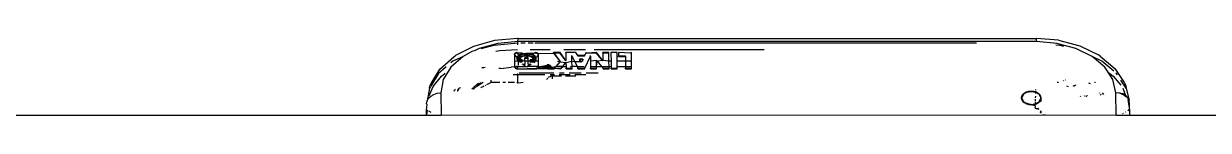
# Model space of a CAD drawing. Header units: metres. Extents: x -4.2 to 4.2, y -5.7 to 5.7.
# Drawn here: x 0.3599 to 0.4346, y 3.9832 to 3.988 of the extents above; entities that cross this region are included whole.
import ezdxf

# ---------------------------------------------------------------- set-up
doc = ezdxf.new("R2010")
doc.units = ezdxf.units.M

msp = doc.modelspace()

# ---------------------------------------------------------------- linework, layer by layer
for p, q in [((0.3896, 3.987905), (0.38827, 3.987535)), ((0.389813, 3.987721), (0.388626, 3.987398)), ((0.391069, 3.987725), (0.389567, 3.987595)), ((0.391035, 3.988036), (0.3896, 3.987905)), ((0.39109, 3.987832), (0.389813, 3.987721)), ((0.39108, 3.988037), (0.391035, 3.988036)), ((0.391068, 3.987629), (0.391069, 3.987725)), ((0.391069, 3.987725), (0.39109, 3.987832)), ((0.391073, 3.987881), (0.391088, 3.987956)), ((0.39109, 3.987832), (0.391073, 3.987881)), ((0.391076, 3.987987), (0.39108, 3.988037)), ((0.391088, 3.987956), (0.391076, 3.987987)), ((0.39108, 3.988037), (0.423739, 3.988026)), ((0.423746, 3.987832), (0.39109, 3.987832)), ((0.391533, 3.987725), (0.391253, 3.987725)), ((0.392022, 3.987725), (0.391723, 3.987725)), ((0.419975, 3.987725), (0.392143, 3.987725)), ((0.423739, 3.988026), (0.423729, 3.987956)), ((0.423729, 3.987956), (0.423731, 3.987987)), ((0.423729, 3.987956), (0.423746, 3.987832)), ((0.423731, 3.987987), (0.423739, 3.988026)), ((0.425136, 3.98792), (0.423739, 3.988026)), ((0.425027, 3.987721), (0.423746, 3.987832)), ((0.426225, 3.987398), (0.425027, 3.987721)), ((0.425136, 3.98792), (0.426487, 3.987563)), ((0.387034, 3.986874), (0.387136, 3.986951)), ((0.38827, 3.987535), (0.387136, 3.986951)), ((0.388171, 3.987215), (0.387611, 3.986885)), ((0.388374, 3.987271), (0.388171, 3.987215)), ((0.388626, 3.987398), (0.388374, 3.987271)), ((0.389567, 3.987595), (0.388762, 3.987376)), ((0.389684, 3.987224), (0.389931, 3.987273)), ((0.389931, 3.987273), (0.391036, 3.987344)), ((0.39085, 3.987034), (0.390849, 3.987003)), ((0.390849, 3.987003), (0.390856, 3.986585)), ((0.390855, 3.987061), (0.39085, 3.987034)), ((0.39102, 3.986801), (0.39085, 3.987034)), ((0.390854, 3.98703), (0.390855, 3.987061)), ((0.390871, 3.987087), (0.390855, 3.987061)), ((0.390895, 3.987078), (0.390855, 3.987061)), ((0.39087, 3.987056), (0.390871, 3.987087)), ((0.390896, 3.987109), (0.390871, 3.987087)), ((0.390895, 3.987078), (0.390871, 3.987087)), ((0.390929, 3.987125), (0.390896, 3.987109)), ((0.390896, 3.987109), (0.390968, 3.987105)), ((0.390929, 3.987125), (0.39101, 3.98714)), ((0.390968, 3.987136), (0.390929, 3.987125)), ((0.390968, 3.987105), (0.390929, 3.987125)), ((0.390968, 3.987105), (0.39101, 3.98714)), ((0.39101, 3.98714), (0.390968, 3.987136)), ((0.39101, 3.987109), (0.390968, 3.987136)), ((0.390968, 3.987105), (0.390968, 3.987136)), ((0.39101, 3.987109), (0.390968, 3.987105)), ((0.39101, 3.987109), (0.39101, 3.98714)), ((0.391063, 3.987109), (0.39101, 3.98714)), ((0.391063, 3.987109), (0.39101, 3.987109)), ((0.391068, 3.986916), (0.391038, 3.986875)), ((0.391316, 3.987109), (0.391063, 3.987109)), ((0.391111, 3.986955), (0.391063, 3.987109)), ((0.391111, 3.986955), (0.391068, 3.986916)), ((0.391068, 3.986885), (0.391111, 3.986924)), ((0.391111, 3.986924), (0.391068, 3.986916)), ((0.391068, 3.986885), (0.391068, 3.986916)), ((0.391165, 3.98699), (0.391111, 3.986955)), ((0.391111, 3.986924), (0.391165, 3.986959)), ((0.391165, 3.986959), (0.391111, 3.986955)), ((0.391111, 3.986924), (0.391111, 3.986955)), ((0.391242, 3.986862), (0.391111, 3.986924)), ((0.39123, 3.98702), (0.391165, 3.98699)), ((0.391165, 3.986959), (0.391165, 3.98699)), ((0.39123, 3.986989), (0.391165, 3.98699)), ((0.391165, 3.986959), (0.39123, 3.986989)), ((0.391269, 3.986887), (0.391165, 3.986959)), ((0.391384, 3.987065), (0.39123, 3.98702)), ((0.39123, 3.986989), (0.391383, 3.987034)), ((0.391383, 3.987034), (0.39123, 3.98702)), ((0.39123, 3.986989), (0.39123, 3.98702)), ((0.391304, 3.986909), (0.391347, 3.986929)), ((0.391304, 3.986878), (0.391347, 3.986929)), ((0.391384, 3.987065), (0.391316, 3.987109)), ((0.391346, 3.986898), (0.391404, 3.986931)), ((0.391346, 3.986898), (0.391347, 3.986929)), ((0.391346, 3.986898), (0.391449, 3.986927)), ((0.391347, 3.986929), (0.391449, 3.986958)), ((0.391383, 3.987034), (0.391384, 3.987065)), ((0.391383, 3.987034), (0.391557, 3.987054)), ((0.391558, 3.987085), (0.391384, 3.987065)), ((0.391557, 3.987054), (0.391384, 3.987065)), ((0.391449, 3.986958), (0.391567, 3.986972)), ((0.391689, 3.986969), (0.391449, 3.986958)), ((0.391532, 3.986937), (0.391449, 3.986958)), ((0.391449, 3.986927), (0.391532, 3.986937)), ((0.391526, 3.986956), (0.391567, 3.986972)), ((0.391602, 3.98694), (0.391532, 3.986937)), ((0.391557, 3.987054), (0.391558, 3.987085)), ((0.391557, 3.987054), (0.391736, 3.987048)), ((0.391737, 3.987078), (0.391558, 3.987085)), ((0.391736, 3.987048), (0.391558, 3.987085)), ((0.391567, 3.986972), (0.391689, 3.986969)), ((0.391602, 3.98694), (0.391688, 3.986938)), ((0.391622, 3.986954), (0.391689, 3.986969)), ((0.391803, 3.986949), (0.391688, 3.986938)), ((0.391688, 3.986938), (0.391803, 3.986949)), ((0.391688, 3.986938), (0.391802, 3.986918)), ((0.391689, 3.986969), (0.391803, 3.986949)), ((0.391736, 3.987048), (0.391737, 3.987078)), ((0.391736, 3.987048), (0.391904, 3.987015)), ((0.391838, 3.987109), (0.391737, 3.987078)), ((0.391904, 3.987046), (0.391737, 3.987078)), ((0.391904, 3.987015), (0.391737, 3.987078)), ((0.391802, 3.986918), (0.391803, 3.986949)), ((0.391802, 3.986918), (0.391854, 3.986934)), ((0.391802, 3.986918), (0.391854, 3.986934)), ((0.391802, 3.986918), (0.391853, 3.986903)), ((0.391803, 3.986949), (0.391854, 3.986934)), ((0.391831, 3.987346), (0.393104, 3.987346)), ((0.391838, 3.987109), (0.392098, 3.987109)), ((0.391853, 3.986903), (0.391854, 3.986934)), ((0.391853, 3.986903), (0.3921, 3.986925)), ((0.391853, 3.986903), (0.391899, 3.986915)), ((0.391854, 3.986934), (0.391899, 3.986915)), ((0.391854, 3.986934), (0.391898, 3.986884)), ((0.391898, 3.986884), (0.391899, 3.986915)), ((0.391899, 3.986915), (0.391937, 3.986893)), ((0.391978, 3.987021), (0.391904, 3.987046)), ((0.391904, 3.987015), (0.391904, 3.987046)), ((0.391978, 3.98699), (0.391904, 3.987046)), ((0.391904, 3.987015), (0.391978, 3.98699)), ((0.392044, 3.986991), (0.391978, 3.987021)), ((0.391978, 3.98699), (0.391978, 3.987021)), ((0.392044, 3.98696), (0.391978, 3.987021)), ((0.391978, 3.98699), (0.392044, 3.98696)), ((0.391989, 3.986843), (0.3921, 3.986925)), ((0.3921, 3.986956), (0.392044, 3.986991)), ((0.392044, 3.98696), (0.392044, 3.986991)), ((0.3921, 3.986925), (0.392044, 3.986991)), ((0.392044, 3.98696), (0.3921, 3.986925)), ((0.392192, 3.98714), (0.392098, 3.987109)), ((0.392192, 3.987109), (0.392098, 3.987109)), ((0.392145, 3.986917), (0.3921, 3.986956)), ((0.3921, 3.986925), (0.3921, 3.986956)), ((0.392144, 3.986887), (0.3921, 3.986956)), ((0.3921, 3.986925), (0.392144, 3.986887)), ((0.392144, 3.986887), (0.392145, 3.986917)), ((0.392177, 3.986876), (0.392145, 3.986917)), ((0.392177, 3.986845), (0.392145, 3.986917)), ((0.392192, 3.987109), (0.392192, 3.98714)), ((0.392234, 3.987105), (0.392192, 3.98714)), ((0.392273, 3.987125), (0.392192, 3.98714)), ((0.392234, 3.987136), (0.392192, 3.98714)), ((0.392234, 3.987105), (0.392192, 3.98714)), ((0.392192, 3.987109), (0.392234, 3.987105)), ((0.392234, 3.987105), (0.392192, 3.987109)), ((0.392196, 3.986802), (0.392355, 3.987003)), ((0.392273, 3.987125), (0.392234, 3.987136)), ((0.392266, 3.987102), (0.392234, 3.987136)), ((0.392234, 3.987105), (0.392234, 3.987136)), ((0.392307, 3.987109), (0.392234, 3.987105)), ((0.392307, 3.987109), (0.392273, 3.987125)), ((0.392333, 3.987087), (0.392307, 3.987109)), ((0.39235, 3.987061), (0.392307, 3.987078)), ((0.392333, 3.987056), (0.392319, 3.987085)), ((0.392333, 3.987087), (0.393306, 3.987109)), ((0.39235, 3.987061), (0.392333, 3.987087)), ((0.392349, 3.98703), (0.392333, 3.987087)), ((0.392333, 3.987056), (0.392333, 3.987087)), ((0.392349, 3.98703), (0.39235, 3.987061)), ((0.392356, 3.987034), (0.39235, 3.987061)), ((0.392355, 3.987003), (0.39235, 3.987061)), ((0.392355, 3.987003), (0.392356, 3.987034)), ((0.392362, 3.986605), (0.392355, 3.987003)), ((0.393306, 3.987109), (0.393307, 3.98714)), ((0.393726, 3.987109), (0.393306, 3.987109)), ((0.393306, 3.987109), (0.393708, 3.986605)), ((0.393726, 3.98714), (0.393307, 3.98714)), ((0.393307, 3.98714), (0.393708, 3.986605)), ((0.394094, 3.986649), (0.393726, 3.98714)), ((0.393726, 3.987109), (0.393726, 3.98714)), ((0.394094, 3.986618), (0.393726, 3.987109)), ((0.393969, 3.987346), (0.395332, 3.987346)), ((0.394728, 3.98714), (0.394086, 3.98714)), ((0.394086, 3.987109), (0.394086, 3.98714)), ((0.394086, 3.987109), (0.394094, 3.986649)), ((0.39447, 3.986921), (0.39447, 3.986952)), ((0.394475, 3.986605), (0.39447, 3.986921)), ((0.39447, 3.986921), (0.394635, 3.986605)), ((0.394834, 3.986953), (0.394728, 3.98714)), ((0.395273, 3.986953), (0.394834, 3.986953)), ((0.394834, 3.986922), (0.394834, 3.986953)), ((0.395272, 3.986922), (0.394834, 3.986922)), ((0.395273, 3.986953), (0.395272, 3.986922)), ((0.395372, 3.98714), (0.395273, 3.986953)), ((0.395286, 3.986155), (0.395635, 3.986921)), ((0.395415, 3.987109), (0.395372, 3.98714)), ((0.396014, 3.98714), (0.395415, 3.987109)), ((0.396014, 3.987109), (0.395415, 3.987109)), ((0.395635, 3.986921), (0.395636, 3.986952)), ((0.395635, 3.986921), (0.39564, 3.986605)), ((0.395883, 3.987346), (0.406581, 3.987346)), ((0.396422, 3.986649), (0.396014, 3.98714)), ((0.396014, 3.987109), (0.396014, 3.98714)), ((0.396421, 3.986618), (0.396014, 3.987109)), ((0.396795, 3.98714), (0.396413, 3.98714)), ((0.396413, 3.987109), (0.396413, 3.98714)), ((0.396794, 3.987109), (0.396413, 3.987109)), ((0.396413, 3.987109), (0.396422, 3.986649)), ((0.396794, 3.987109), (0.396795, 3.98714)), ((0.396804, 3.986605), (0.396794, 3.987109)), ((0.396932, 3.98714), (0.396931, 3.987109)), ((0.396931, 3.987109), (0.396941, 3.986605)), ((0.397313, 3.98714), (0.396932, 3.98714)), ((0.397322, 3.986605), (0.397313, 3.98714)), ((0.397399, 3.98714), (0.397398, 3.987109)), ((0.397398, 3.987109), (0.397402, 3.986934)), ((0.398162, 3.987109), (0.397399, 3.98714)), ((0.397402, 3.986934), (0.397841, 3.986934)), ((0.397402, 3.986904), (0.397402, 3.986934)), ((0.39784, 3.986904), (0.397841, 3.986934)), ((0.398218, 3.98714), (0.398162, 3.987109)), ((0.398218, 3.987109), (0.398162, 3.987109)), ((0.398218, 3.987109), (0.398218, 3.98714)), ((0.398226, 3.986605), (0.398218, 3.987109)), ((0.42523, 3.987595), (0.424971, 3.987618)), ((0.425473, 3.98753), (0.42523, 3.987595)), ((0.427258, 3.986885), (0.426225, 3.987398)), ((0.426487, 3.987563), (0.427656, 3.986991)), ((0.427749, 3.986915), (0.427656, 3.986991)), ((0.427749, 3.986915), (0.428677, 3.986148)), ((0.38655, 3.986242), (0.386066, 3.985823)), ((0.386151, 3.986098), (0.387034, 3.986874)), ((0.386837, 3.986215), (0.386356, 3.985436)), ((0.387611, 3.986885), (0.386837, 3.986215)), ((0.386977, 3.986611), (0.386845, 3.986497)), ((0.387611, 3.986885), (0.386977, 3.986611)), ((0.388862, 3.986172), (0.388801, 3.986174)), ((0.388893, 3.98622), (0.388862, 3.986172)), ((0.388862, 3.986172), (0.388913, 3.986198)), ((0.388913, 3.986198), (0.389004, 3.986223)), ((0.389874, 3.986151), (0.389941, 3.986169)), ((0.389941, 3.986169), (0.389994, 3.986148)), ((0.389994, 3.986148), (0.390635, 3.986229)), ((0.390862, 3.986249), (0.390635, 3.986229)), ((0.391082, 3.986605), (0.390856, 3.986585)), ((0.390856, 3.986585), (0.390862, 3.986249)), ((0.390862, 3.986249), (0.390974, 3.986258)), ((0.390862, 3.986249), (0.390885, 3.986208)), ((0.390868, 3.986202), (0.390869, 3.986233)), ((0.390974, 3.986258), (0.390885, 3.986208)), ((0.390885, 3.986208), (0.390885, 3.986177)), ((0.390885, 3.986208), (0.390911, 3.986155)), ((0.390885, 3.986208), (0.390911, 3.986186)), ((0.390885, 3.986177), (0.390885, 3.986208)), ((0.390885, 3.986177), (0.390911, 3.986186)), ((0.390885, 3.986177), (0.390911, 3.986155)), ((0.390911, 3.986186), (0.391027, 3.986155)), ((0.390911, 3.986186), (0.390945, 3.986169)), ((0.390911, 3.986155), (0.390911, 3.986186)), ((0.390911, 3.986155), (0.390945, 3.986169)), ((0.390945, 3.986169), (0.391027, 3.986155)), ((0.390945, 3.986169), (0.390985, 3.986158)), ((0.390945, 3.986138), (0.390945, 3.986169)), ((0.391077, 3.986242), (0.390974, 3.986258)), ((0.391016, 3.986757), (0.391016, 3.986787)), ((0.391016, 3.986787), (0.391026, 3.986744)), ((0.39102, 3.986832), (0.391068, 3.986885)), ((0.391038, 3.986875), (0.39102, 3.986832)), ((0.39102, 3.986832), (0.39102, 3.986801)), ((0.391063, 3.986796), (0.39102, 3.986832)), ((0.39102, 3.986801), (0.39102, 3.986832)), ((0.391026, 3.986744), (0.39102, 3.986801)), ((0.391063, 3.986796), (0.39102, 3.986801)), ((0.391063, 3.986745), (0.391026, 3.986713)), ((0.391063, 3.986745), (0.391026, 3.986744)), ((0.391026, 3.986744), (0.391049, 3.986701)), ((0.391026, 3.986713), (0.391026, 3.986744)), ((0.391026, 3.986713), (0.391026, 3.986744)), ((0.391224, 3.986724), (0.391026, 3.986713)), ((0.391049, 3.98667), (0.391026, 3.986713)), ((0.391026, 3.986713), (0.391049, 3.986701)), ((0.391027, 3.986155), (0.391077, 3.986242)), ((0.391037, 3.986844), (0.391038, 3.986875)), ((0.391242, 3.986831), (0.391037, 3.986844)), ((0.391068, 3.986885), (0.391038, 3.986875)), ((0.391049, 3.986701), (0.391085, 3.98666)), ((0.391049, 3.98667), (0.391049, 3.986701)), ((0.391082, 3.986605), (0.391049, 3.98667)), ((0.391064, 3.98663), (0.391049, 3.98667)), ((0.391085, 3.98666), (0.391049, 3.98667)), ((0.391049, 3.98667), (0.391085, 3.98666)), ((0.391223, 3.986805), (0.391063, 3.986796)), ((0.391214, 3.986778), (0.391063, 3.986796)), ((0.391214, 3.986778), (0.391063, 3.986745)), ((0.391215, 3.986751), (0.391063, 3.986745)), ((0.391082, 3.986605), (0.391064, 3.98663)), ((0.391082, 3.986605), (0.391077, 3.986328)), ((0.391596, 3.986242), (0.391077, 3.986242)), ((0.391133, 3.986592), (0.391082, 3.986605)), ((0.391243, 3.986697), (0.391085, 3.98666)), ((0.391085, 3.98666), (0.391134, 3.986623)), ((0.391085, 3.98663), (0.391085, 3.98666)), ((0.391307, 3.98665), (0.391085, 3.98663)), ((0.391085, 3.98663), (0.391134, 3.986623)), ((0.391133, 3.986592), (0.391134, 3.986623)), ((0.391165, 3.986605), (0.391133, 3.986592)), ((0.391192, 3.986559), (0.391133, 3.986592)), ((0.391133, 3.986592), (0.391193, 3.986589)), ((0.391271, 3.986673), (0.391134, 3.986623)), ((0.391134, 3.986623), (0.391193, 3.986589)), ((0.391271, 3.986673), (0.391165, 3.986605)), ((0.391192, 3.986559), (0.391193, 3.986589)), ((0.391261, 3.986561), (0.391192, 3.986559)), ((0.391192, 3.986559), (0.391261, 3.986561)), ((0.391261, 3.98653), (0.391192, 3.986559)), ((0.391193, 3.986589), (0.391261, 3.986561)), ((0.391214, 3.986778), (0.391224, 3.986836)), ((0.391214, 3.986778), (0.391215, 3.986809)), ((0.391214, 3.986778), (0.391223, 3.986805)), ((0.391214, 3.986778), (0.391223, 3.986805)), ((0.391215, 3.986751), (0.391214, 3.986778)), ((0.391215, 3.986751), (0.391214, 3.986778)), ((0.391215, 3.986751), (0.391215, 3.986809)), ((0.391215, 3.986751), (0.391215, 3.986781)), ((0.391224, 3.986724), (0.391215, 3.986781)), ((0.391244, 3.986728), (0.391215, 3.986751)), ((0.391224, 3.986724), (0.391215, 3.986751)), ((0.391223, 3.986805), (0.391242, 3.986862)), ((0.391269, 3.986856), (0.391223, 3.986805)), ((0.391223, 3.986805), (0.391224, 3.986836)), ((0.391223, 3.986805), (0.391224, 3.986836)), ((0.391223, 3.986805), (0.391242, 3.986831)), ((0.391224, 3.986836), (0.391242, 3.986862)), ((0.391224, 3.986724), (0.391225, 3.986754)), ((0.391243, 3.986697), (0.391224, 3.986724)), ((0.391243, 3.986697), (0.391225, 3.986754)), ((0.391242, 3.986862), (0.391269, 3.986887)), ((0.391242, 3.986831), (0.391269, 3.986887)), ((0.391304, 3.986878), (0.391242, 3.986862)), ((0.391269, 3.986856), (0.391242, 3.986862)), ((0.391242, 3.986831), (0.391242, 3.986862)), ((0.391242, 3.986831), (0.391269, 3.986856)), ((0.391243, 3.986697), (0.391244, 3.986728)), ((0.391271, 3.986673), (0.391243, 3.986697)), ((0.391271, 3.986703), (0.391244, 3.986728)), ((0.391271, 3.986673), (0.391244, 3.986728)), ((0.391261, 3.98653), (0.391399, 3.986645)), ((0.391261, 3.986561), (0.391286, 3.986605)), ((0.391261, 3.986561), (0.391261, 3.98653)), ((0.391261, 3.986561), (0.391261, 3.98653)), ((0.391269, 3.986887), (0.391304, 3.986909)), ((0.391269, 3.986856), (0.391304, 3.986909)), ((0.391304, 3.986878), (0.391269, 3.986887)), ((0.391269, 3.986856), (0.391269, 3.986887)), ((0.391269, 3.986856), (0.391304, 3.986878)), ((0.391307, 3.986681), (0.391271, 3.986703)), ((0.391271, 3.986673), (0.391271, 3.986703)), ((0.391307, 3.98665), (0.391271, 3.986703)), ((0.391307, 3.98665), (0.391271, 3.986673)), ((0.39135, 3.986631), (0.391286, 3.986605)), ((0.391334, 3.986605), (0.391286, 3.986605)), ((0.391304, 3.986878), (0.391304, 3.986909)), ((0.391346, 3.986898), (0.391304, 3.986878)), ((0.391304, 3.986878), (0.391346, 3.986898)), ((0.39135, 3.986661), (0.391307, 3.986681)), ((0.391307, 3.98665), (0.391307, 3.986681)), ((0.39135, 3.986631), (0.391307, 3.986681)), ((0.39135, 3.986631), (0.391307, 3.98665)), ((0.391334, 3.986605), (0.39135, 3.986631)), ((0.391399, 3.986614), (0.391334, 3.986605)), ((0.391392, 3.986381), (0.39134, 3.986411)), ((0.391509, 3.986381), (0.39134, 3.986411)), ((0.391399, 3.986645), (0.39135, 3.986661)), ((0.39135, 3.986631), (0.39135, 3.986661)), ((0.391399, 3.986614), (0.39135, 3.986661)), ((0.39135, 3.986631), (0.391399, 3.986645)), ((0.391399, 3.986614), (0.39135, 3.986631)), ((0.39151, 3.986411), (0.391392, 3.986381)), ((0.391392, 3.986381), (0.391509, 3.986381)), ((0.391392, 3.986381), (0.391582, 3.986267)), ((0.391399, 3.986645), (0.391399, 3.986614)), ((0.391507, 3.986605), (0.391399, 3.986614)), ((0.391503, 3.986827), (0.391502, 3.986796)), ((0.391502, 3.986796), (0.391714, 3.986796)), ((0.391507, 3.986605), (0.391502, 3.986796)), ((0.391715, 3.986827), (0.391503, 3.986827)), ((0.391714, 3.986796), (0.391503, 3.986827)), ((0.391507, 3.986605), (0.39151, 3.986411)), ((0.391717, 3.986605), (0.391507, 3.986605)), ((0.39151, 3.986411), (0.391509, 3.986381)), ((0.391582, 3.986267), (0.391641, 3.986242)), ((0.391678, 3.986267), (0.391641, 3.986242)), ((0.391846, 3.986381), (0.391678, 3.986267)), ((0.392368, 3.986267), (0.391678, 3.986267)), ((0.391714, 3.986796), (0.391715, 3.986827)), ((0.391717, 3.986605), (0.391714, 3.986796)), ((0.391722, 3.986411), (0.391717, 3.986605)), ((0.391844, 3.986605), (0.391717, 3.986605)), ((0.391722, 3.986411), (0.391721, 3.986381)), ((0.391721, 3.986381), (0.391846, 3.986381)), ((0.391846, 3.986381), (0.391722, 3.986411)), ((0.391891, 3.986381), (0.391722, 3.986411)), ((0.391843, 3.986688), (0.391998, 3.986731)), ((0.391959, 3.98671), (0.391843, 3.986688)), ((0.391843, 3.986688), (0.391843, 3.986657)), ((0.391843, 3.986688), (0.391885, 3.986636)), ((0.391885, 3.986636), (0.391843, 3.986688)), ((0.391886, 3.986667), (0.391843, 3.986688)), ((0.391926, 3.986687), (0.391843, 3.986688)), ((0.391844, 3.986605), (0.391843, 3.986657)), ((0.391843, 3.986657), (0.391885, 3.986636)), ((0.391885, 3.986636), (0.391844, 3.986605)), ((0.391844, 3.986605), (0.391846, 3.986549)), ((0.391875, 3.986605), (0.391844, 3.986605)), ((0.392035, 3.98656), (0.391845, 3.986518)), ((0.391846, 3.986549), (0.391845, 3.986518)), ((0.391846, 3.986549), (0.392035, 3.98656)), ((0.391891, 3.986411), (0.391846, 3.986381)), ((0.391846, 3.986381), (0.391891, 3.986381)), ((0.391853, 3.986903), (0.391898, 3.986884)), ((0.392035, 3.98656), (0.391875, 3.986605)), ((0.391885, 3.986636), (0.391886, 3.986667)), ((0.391885, 3.986636), (0.391925, 3.986656)), ((0.391925, 3.986656), (0.391885, 3.986636)), ((0.391926, 3.986687), (0.391886, 3.986667)), ((0.391925, 3.986656), (0.391886, 3.986667)), ((0.391891, 3.986411), (0.391891, 3.986381)), ((0.391898, 3.986884), (0.391937, 3.986893)), ((0.391898, 3.986884), (0.391936, 3.986863)), ((0.391898, 3.986884), (0.391936, 3.986863)), ((0.391925, 3.986656), (0.391926, 3.986687)), ((0.391958, 3.986679), (0.391925, 3.986656)), ((0.391925, 3.986656), (0.392092, 3.986593)), ((0.391959, 3.98671), (0.391926, 3.986687)), ((0.391958, 3.986679), (0.391926, 3.986687)), ((0.391936, 3.986863), (0.391937, 3.986893)), ((0.391936, 3.986863), (0.391967, 3.986869)), ((0.391936, 3.986863), (0.391989, 3.986843)), ((0.391936, 3.986863), (0.391966, 3.986839)), ((0.391937, 3.986893), (0.391967, 3.986869)), ((0.391958, 3.986679), (0.391959, 3.98671)), ((0.391982, 3.986705), (0.391958, 3.986679)), ((0.391958, 3.986679), (0.392173, 3.986672)), ((0.391983, 3.986735), (0.391959, 3.98671)), ((0.391966, 3.986839), (0.391967, 3.986869)), ((0.391966, 3.986839), (0.392177, 3.986845)), ((0.391966, 3.986839), (0.391988, 3.986813)), ((0.391967, 3.986869), (0.391989, 3.986843)), ((0.391982, 3.986705), (0.391983, 3.986735)), ((0.391998, 3.986731), (0.391982, 3.986705)), ((0.391982, 3.986705), (0.392194, 3.986714)), ((0.391982, 3.986705), (0.392173, 3.986672)), ((0.391988, 3.986813), (0.392177, 3.986845)), ((0.391989, 3.986843), (0.391988, 3.986813)), ((0.391988, 3.986813), (0.391989, 3.986843)), ((0.391988, 3.986813), (0.392196, 3.986802)), ((0.391988, 3.986813), (0.392001, 3.986786)), ((0.391988, 3.986813), (0.392001, 3.986786)), ((0.391989, 3.986843), (0.392144, 3.986887)), ((0.392001, 3.986786), (0.391998, 3.986731)), ((0.391998, 3.986731), (0.391998, 3.986762)), ((0.391998, 3.986731), (0.392202, 3.986758)), ((0.392004, 3.986758), (0.391998, 3.986731)), ((0.391998, 3.986731), (0.392194, 3.986714)), ((0.392001, 3.986786), (0.392001, 3.986817)), ((0.392001, 3.986786), (0.392196, 3.986802)), ((0.392001, 3.986786), (0.392202, 3.986758)), ((0.392001, 3.986786), (0.392004, 3.986758)), ((0.392004, 3.986758), (0.392005, 3.986789)), ((0.392004, 3.986758), (0.392202, 3.986758)), ((0.392035, 3.98656), (0.392093, 3.986624)), ((0.392035, 3.98659), (0.392093, 3.986624)), ((0.392092, 3.986593), (0.392035, 3.98656)), ((0.392116, 3.986518), (0.392035, 3.98659)), ((0.392035, 3.98659), (0.392035, 3.98656)), ((0.392117, 3.986549), (0.392035, 3.98659)), ((0.392035, 3.98656), (0.392116, 3.986518)), ((0.392092, 3.986593), (0.392139, 3.986662)), ((0.392139, 3.986631), (0.392092, 3.986593)), ((0.392092, 3.986593), (0.392093, 3.986624)), ((0.392143, 3.986605), (0.392092, 3.986593)), ((0.392092, 3.986593), (0.392117, 3.986549)), ((0.392093, 3.986624), (0.392139, 3.986662)), ((0.392093, 3.986624), (0.392117, 3.986549)), ((0.392117, 3.986549), (0.392116, 3.986518)), ((0.392139, 3.986662), (0.392117, 3.986549)), ((0.392139, 3.986631), (0.392173, 3.986702)), ((0.392139, 3.986662), (0.392173, 3.986702)), ((0.392173, 3.986672), (0.392139, 3.986631)), ((0.392139, 3.986631), (0.392139, 3.986662)), ((0.392173, 3.986672), (0.392143, 3.986605)), ((0.392362, 3.986605), (0.392143, 3.986605)), ((0.392144, 3.986887), (0.392177, 3.986845)), ((0.392173, 3.986672), (0.392195, 3.986745)), ((0.392194, 3.986714), (0.392173, 3.986672)), ((0.392173, 3.986672), (0.392173, 3.986702)), ((0.392177, 3.986845), (0.392177, 3.986876)), ((0.392177, 3.986845), (0.392177, 3.986876)), ((0.392196, 3.986802), (0.392177, 3.986876)), ((0.392177, 3.986845), (0.392196, 3.986802)), ((0.392194, 3.986714), (0.392202, 3.986789)), ((0.392202, 3.986758), (0.392194, 3.986714)), ((0.392194, 3.986714), (0.392195, 3.986745)), ((0.392195, 3.986745), (0.392202, 3.986789)), ((0.392196, 3.986802), (0.392197, 3.986833)), ((0.392196, 3.986802), (0.392202, 3.986758)), ((0.392202, 3.986758), (0.392197, 3.986833)), ((0.392202, 3.986758), (0.392202, 3.986789)), ((0.392323, 3.986186), (0.392209, 3.986155)), ((0.39229, 3.986169), (0.392209, 3.986155)), ((0.392251, 3.986158), (0.39229, 3.986169)), ((0.392289, 3.986138), (0.39229, 3.986169)), ((0.39229, 3.986169), (0.392323, 3.986186)), ((0.392322, 3.986155), (0.39229, 3.986169)), ((0.392348, 3.986208), (0.392322, 3.986155)), ((0.392322, 3.986155), (0.392323, 3.986186)), ((0.392322, 3.986155), (0.392348, 3.986177)), ((0.392323, 3.986186), (0.392348, 3.986208)), ((0.392348, 3.986177), (0.392323, 3.986186)), ((0.392348, 3.986208), (0.392364, 3.986233)), ((0.392348, 3.986177), (0.392348, 3.986208)), ((0.392348, 3.986177), (0.392348, 3.986208)), ((0.392348, 3.986177), (0.392846, 3.986177)), ((0.392368, 3.986267), (0.392362, 3.986605)), ((0.392363, 3.986202), (0.392364, 3.986233)), ((0.392364, 3.986233), (0.392368, 3.986267)), ((0.392435, 3.986242), (0.392364, 3.986233)), ((0.392903, 3.986322), (0.392368, 3.98623)), ((0.392577, 3.986267), (0.392435, 3.986242)), ((0.392577, 3.986267), (0.392603, 3.986267)), ((0.392844, 3.986283), (0.392603, 3.986267)), ((0.392603, 3.986267), (0.392823, 3.98623)), ((0.392828, 3.986257), (0.392603, 3.986267)), ((0.392824, 3.986261), (0.392823, 3.98623)), ((0.392828, 3.986257), (0.392823, 3.98623)), ((0.392823, 3.98623), (0.393048, 3.986251)), ((0.392823, 3.98623), (0.392829, 3.986202)), ((0.392829, 3.986288), (0.392824, 3.986261)), ((0.392856, 3.986283), (0.392824, 3.986261)), ((0.392856, 3.986238), (0.392824, 3.986261)), ((0.392824, 3.986261), (0.39283, 3.986233)), ((0.392869, 3.986305), (0.392828, 3.986257)), ((0.392829, 3.986288), (0.392828, 3.986257)), ((0.392844, 3.986283), (0.392828, 3.986257)), ((0.392845, 3.986314), (0.392829, 3.986288)), ((0.392829, 3.986288), (0.392869, 3.986305)), ((0.392829, 3.986202), (0.39283, 3.986233)), ((0.392829, 3.986202), (0.392846, 3.986177)), ((0.39283, 3.986233), (0.39287, 3.986217)), ((0.39283, 3.986233), (0.392846, 3.986208)), ((0.392845, 3.986314), (0.392844, 3.986283)), ((0.392869, 3.986305), (0.392844, 3.986283)), ((0.39287, 3.986336), (0.392845, 3.986314)), ((0.392845, 3.986314), (0.39289, 3.986323)), ((0.392845, 3.986314), (0.392869, 3.986305)), ((0.392846, 3.986208), (0.392892, 3.986198)), ((0.392846, 3.986208), (0.392873, 3.986186)), ((0.392846, 3.986208), (0.392846, 3.986177)), ((0.392873, 3.986186), (0.392846, 3.986177)), ((0.392846, 3.986177), (0.392872, 3.986155)), ((0.392856, 3.986283), (0.392851, 3.98623)), ((0.392851, 3.986261), (0.392851, 3.98623)), ((0.392851, 3.986261), (0.392856, 3.986207)), ((0.392929, 3.986226), (0.392851, 3.98623)), ((0.392947, 3.986218), (0.392851, 3.98623)), ((0.392869, 3.986305), (0.392855, 3.986253)), ((0.392855, 3.986253), (0.392856, 3.986283)), ((0.392855, 3.986253), (0.392947, 3.986218)), ((0.392856, 3.986238), (0.392856, 3.986207)), ((0.392856, 3.986238), (0.39287, 3.986186)), ((0.392856, 3.986207), (0.392929, 3.986226)), ((0.392915, 3.986209), (0.392856, 3.986207)), ((0.39289, 3.986323), (0.392868, 3.986274)), ((0.392869, 3.986305), (0.392868, 3.986274)), ((0.392889, 3.986292), (0.392868, 3.986274)), ((0.392868, 3.986274), (0.39291, 3.986286)), ((0.392868, 3.986274), (0.392947, 3.986218)), ((0.39287, 3.986336), (0.392869, 3.986305)), ((0.392942, 3.986332), (0.392869, 3.986305)), ((0.39289, 3.986323), (0.392869, 3.986305)), ((0.392903, 3.986322), (0.392869, 3.986305)), ((0.392903, 3.986352), (0.39287, 3.986336)), ((0.39287, 3.986336), (0.392917, 3.986337)), ((0.39287, 3.986336), (0.392903, 3.986322)), ((0.39287, 3.986217), (0.39287, 3.986186)), ((0.39287, 3.986217), (0.392891, 3.986168)), ((0.39287, 3.986217), (0.392892, 3.986198)), ((0.39287, 3.986186), (0.392915, 3.986209)), ((0.392941, 3.986192), (0.39287, 3.986186)), ((0.392919, 3.986192), (0.39287, 3.986186)), ((0.39287, 3.986186), (0.392891, 3.986168)), ((0.392873, 3.986186), (0.392872, 3.986155)), ((0.392906, 3.986169), (0.392872, 3.986155)), ((0.392873, 3.986186), (0.39292, 3.986184)), ((0.392873, 3.986186), (0.392906, 3.986169)), ((0.392917, 3.986337), (0.392889, 3.986292)), ((0.39289, 3.986323), (0.392889, 3.986292)), ((0.392917, 3.986306), (0.392889, 3.986292)), ((0.392889, 3.986292), (0.392935, 3.986286)), ((0.392917, 3.986337), (0.39289, 3.986323)), ((0.392892, 3.986198), (0.392891, 3.986168)), ((0.392891, 3.986168), (0.392941, 3.986192)), ((0.392959, 3.986185), (0.392891, 3.986168)), ((0.392944, 3.986175), (0.392891, 3.986168)), ((0.392892, 3.986198), (0.392919, 3.986154)), ((0.392892, 3.986198), (0.39292, 3.986184)), ((0.392942, 3.986363), (0.392903, 3.986352)), ((0.392903, 3.986352), (0.39295, 3.986346)), ((0.392903, 3.986352), (0.392903, 3.986322)), ((0.392903, 3.986352), (0.392942, 3.986332)), ((0.392942, 3.986332), (0.392903, 3.986322)), ((0.392906, 3.986169), (0.392953, 3.986176)), ((0.392906, 3.986169), (0.392946, 3.986158)), ((0.392906, 3.986169), (0.392906, 3.986138)), ((0.39291, 3.986317), (0.392966, 3.986266)), ((0.39291, 3.986317), (0.392944, 3.986261)), ((0.39291, 3.986286), (0.392936, 3.986317)), ((0.39291, 3.986286), (0.39291, 3.986317)), ((0.392947, 3.986218), (0.39291, 3.986317)), ((0.39291, 3.986286), (0.392947, 3.986218)), ((0.392915, 3.986209), (0.392919, 3.986247)), ((0.392916, 3.98623), (0.392941, 3.986244)), ((0.392916, 3.98623), (0.392948, 3.986218)), ((0.392919, 3.986192), (0.392916, 3.98623)), ((0.392941, 3.986192), (0.392916, 3.98623)), ((0.39295, 3.986346), (0.392917, 3.986306)), ((0.39295, 3.986346), (0.392917, 3.986337)), ((0.392917, 3.986337), (0.392917, 3.986306)), ((0.392949, 3.986315), (0.392917, 3.986306)), ((0.393051, 3.986306), (0.392917, 3.986306)), ((0.392917, 3.986306), (0.393026, 3.986286)), ((0.392917, 3.986306), (0.392935, 3.986286)), ((0.392944, 3.986261), (0.392919, 3.986247)), ((0.392919, 3.986247), (0.392959, 3.986252)), ((0.392919, 3.986154), (0.392959, 3.986185)), ((0.39292, 3.986184), (0.392919, 3.986154)), ((0.39292, 3.986184), (0.392952, 3.986145)), ((0.39292, 3.986184), (0.392953, 3.986176)), ((0.392929, 3.986226), (0.392944, 3.986261)), ((0.392935, 3.986286), (0.392936, 3.986317)), ((0.392965, 3.986235), (0.392935, 3.986286)), ((0.392935, 3.986286), (0.392966, 3.986266)), ((0.392935, 3.986286), (0.393026, 3.986286)), ((0.392966, 3.986266), (0.392936, 3.986317)), ((0.392941, 3.986244), (0.392937, 3.986206)), ((0.392937, 3.98623), (0.392941, 3.986192)), ((0.392937, 3.986206), (0.393027, 3.986221)), ((0.392937, 3.986206), (0.393028, 3.986185)), ((0.392947, 3.986218), (0.392941, 3.986244)), ((0.392941, 3.986192), (0.392948, 3.986218)), ((0.392941, 3.986192), (0.393028, 3.986185)), ((0.392984, 3.986367), (0.392942, 3.986363)), ((0.392942, 3.986363), (0.392984, 3.986349)), ((0.392942, 3.986363), (0.392942, 3.986332)), ((0.392942, 3.986363), (0.392984, 3.986336)), ((0.392984, 3.986336), (0.392942, 3.986332)), ((0.392947, 3.986218), (0.392944, 3.986261)), ((0.392944, 3.986175), (0.392948, 3.986218)), ((0.392946, 3.986158), (0.392987, 3.986173)), ((0.392947, 3.986218), (0.392959, 3.986252)), ((0.392947, 3.986218), (0.393027, 3.986221)), ((0.392948, 3.986218), (0.392959, 3.986185)), ((0.392948, 3.986218), (0.393028, 3.986215)), ((0.392984, 3.986349), (0.392949, 3.986315)), ((0.39295, 3.986346), (0.392949, 3.986315)), ((0.392984, 3.986318), (0.392949, 3.986315)), ((0.393051, 3.986306), (0.392949, 3.986315)), ((0.393019, 3.986315), (0.392949, 3.986315)), ((0.392984, 3.986349), (0.39295, 3.986346)), ((0.392952, 3.986145), (0.392959, 3.986185)), ((0.392953, 3.986176), (0.392952, 3.986145)), ((0.392953, 3.986176), (0.392987, 3.986142)), ((0.392953, 3.986176), (0.392987, 3.986173)), ((0.393027, 3.986221), (0.392959, 3.986252)), ((0.393028, 3.986252), (0.392959, 3.986252)), ((0.392959, 3.986185), (0.393028, 3.986215)), ((0.393028, 3.986185), (0.392959, 3.986185)), ((0.392959, 3.986185), (0.39305, 3.986172)), ((0.393022, 3.986145), (0.392959, 3.986185)), ((0.393054, 3.986154), (0.392959, 3.986185)), ((0.392963, 3.986203), (0.393028, 3.986215)), ((0.392963, 3.986203), (0.39305, 3.986203)), ((0.39305, 3.986172), (0.392963, 3.986203)), ((0.393026, 3.986286), (0.392965, 3.986235)), ((0.392966, 3.986266), (0.392965, 3.986235)), ((0.392965, 3.986235), (0.393027, 3.986266)), ((0.393027, 3.986235), (0.392965, 3.986235)), ((0.392966, 3.986266), (0.393028, 3.986252)), ((0.393027, 3.986266), (0.392966, 3.986266)), ((0.393026, 3.986363), (0.392984, 3.986367)), ((0.392984, 3.986367), (0.392984, 3.986336)), ((0.392984, 3.986367), (0.393026, 3.986332)), ((0.393026, 3.986363), (0.392984, 3.986349)), ((0.393019, 3.986346), (0.392984, 3.986349)), ((0.392984, 3.986349), (0.392984, 3.986318)), ((0.393019, 3.986346), (0.392984, 3.986318)), ((0.393026, 3.986332), (0.392984, 3.986336)), ((0.393019, 3.986315), (0.392984, 3.986318)), ((0.392987, 3.986173), (0.393022, 3.986176)), ((0.392987, 3.986173), (0.392987, 3.986142)), ((0.392987, 3.986173), (0.393022, 3.986145)), ((0.39303, 3.986158), (0.392987, 3.986173)), ((0.392987, 3.986124), (0.39305, 3.986172)), ((0.393065, 3.986352), (0.393019, 3.986346)), ((0.393052, 3.986337), (0.393019, 3.986346)), ((0.393019, 3.986346), (0.393019, 3.986315)), ((0.393052, 3.986337), (0.393019, 3.986315)), ((0.393051, 3.986306), (0.393019, 3.986315)), ((0.393022, 3.986176), (0.393054, 3.986184)), ((0.393022, 3.986176), (0.393022, 3.986145)), ((0.393022, 3.986176), (0.393054, 3.986154)), ((0.393068, 3.986169), (0.393022, 3.986176)), ((0.393065, 3.986352), (0.393026, 3.986363)), ((0.393026, 3.986363), (0.393026, 3.986332)), ((0.393026, 3.986363), (0.393065, 3.986322)), ((0.393065, 3.986322), (0.393026, 3.986332)), ((0.393026, 3.986317), (0.393027, 3.986266)), ((0.393026, 3.986286), (0.393048, 3.986317)), ((0.393026, 3.986286), (0.393026, 3.986317)), ((0.393027, 3.986235), (0.393026, 3.986317)), ((0.393051, 3.986306), (0.393026, 3.986286)), ((0.393026, 3.986286), (0.393027, 3.986235)), ((0.393048, 3.986317), (0.393027, 3.986266)), ((0.39305, 3.986203), (0.393027, 3.986266)), ((0.393027, 3.986235), (0.393027, 3.986266)), ((0.393028, 3.986252), (0.393027, 3.986221)), ((0.393027, 3.986221), (0.393028, 3.986185)), ((0.393028, 3.986185), (0.393028, 3.986252)), ((0.393028, 3.986215), (0.393028, 3.986252)), ((0.393028, 3.986252), (0.39305, 3.986203)), ((0.393028, 3.986215), (0.393028, 3.986185)), ((0.393068, 3.986169), (0.393029, 3.986127)), ((0.39303, 3.986158), (0.393068, 3.986169)), ((0.39305, 3.986203), (0.393048, 3.986317)), ((0.393048, 3.986286), (0.393048, 3.986317)), ((0.393079, 3.986292), (0.393048, 3.986286)), ((0.393048, 3.986251), (0.393048, 3.986286)), ((0.39312, 3.98623), (0.393048, 3.986286)), ((0.393048, 3.986286), (0.39305, 3.986203)), ((0.393115, 3.986253), (0.393048, 3.986286)), ((0.393101, 3.986274), (0.393048, 3.986286)), ((0.39305, 3.986172), (0.393048, 3.986251)), ((0.393048, 3.986251), (0.39312, 3.98623)), ((0.39312, 3.98623), (0.39305, 3.986172)), ((0.393116, 3.986207), (0.39305, 3.986172)), ((0.39305, 3.986172), (0.39305, 3.986203)), ((0.393103, 3.986186), (0.39305, 3.986172)), ((0.39305, 3.986172), (0.393101, 3.986155)), ((0.393081, 3.986168), (0.39305, 3.986172)), ((0.393052, 3.986337), (0.393051, 3.986306)), ((0.39308, 3.986323), (0.393051, 3.986306)), ((0.393079, 3.986292), (0.393051, 3.986306)), ((0.39308, 3.986323), (0.393052, 3.986337)), ((0.393099, 3.986336), (0.393052, 3.986337)), ((0.393054, 3.986184), (0.393082, 3.986198)), ((0.393102, 3.986186), (0.393054, 3.986184)), ((0.393054, 3.986184), (0.393054, 3.986154)), ((0.393054, 3.986184), (0.393081, 3.986168)), ((0.393099, 3.986336), (0.393065, 3.986352)), ((0.393065, 3.986352), (0.393065, 3.986322)), ((0.393065, 3.986352), (0.393099, 3.986305)), ((0.393099, 3.986305), (0.393065, 3.986322)), ((0.393068, 3.986169), (0.393102, 3.986186)), ((0.393102, 3.986186), (0.393068, 3.986138)), ((0.393068, 3.986169), (0.393068, 3.986138)), ((0.39308, 3.986323), (0.393079, 3.986292)), ((0.393102, 3.986305), (0.393079, 3.986292)), ((0.393101, 3.986274), (0.393079, 3.986292)), ((0.393102, 3.986305), (0.39308, 3.986323)), ((0.393125, 3.986314), (0.39308, 3.986323)), ((0.393082, 3.986198), (0.393081, 3.986168)), ((0.393081, 3.986168), (0.393103, 3.986186)), ((0.393082, 3.986198), (0.393103, 3.986217)), ((0.393127, 3.986208), (0.393082, 3.986198)), ((0.393125, 3.986314), (0.393099, 3.986336)), ((0.393099, 3.986336), (0.393099, 3.986305)), ((0.393099, 3.986336), (0.393125, 3.986283)), ((0.393125, 3.986283), (0.393099, 3.986305)), ((0.393102, 3.986305), (0.393101, 3.986274)), ((0.393127, 3.986208), (0.393101, 3.986155)), ((0.393102, 3.986186), (0.393101, 3.986155)), ((0.393101, 3.986155), (0.393127, 3.986177)), ((0.393142, 3.986288), (0.393102, 3.986305)), ((0.393102, 3.986186), (0.393127, 3.986208)), ((0.393143, 3.986233), (0.393103, 3.986217)), ((0.393103, 3.986217), (0.393103, 3.986186)), ((0.393115, 3.986283), (0.393115, 3.986253)), ((0.393148, 3.986261), (0.393115, 3.986283)), ((0.393148, 3.986261), (0.393116, 3.986238)), ((0.393116, 3.986238), (0.393116, 3.986207)), ((0.39312, 3.986261), (0.39312, 3.98623)), ((0.39312, 3.98623), (0.393147, 3.98623)), ((0.393142, 3.986288), (0.393125, 3.986314)), ((0.393125, 3.986314), (0.393125, 3.986283)), ((0.393125, 3.986314), (0.393141, 3.986257)), ((0.393141, 3.986257), (0.393125, 3.986283)), ((0.393127, 3.986208), (0.393143, 3.986233)), ((0.393143, 3.986233), (0.393127, 3.986177)), ((0.393127, 3.986208), (0.393127, 3.986177)), ((0.393127, 3.986177), (0.393142, 3.986202)), ((0.393142, 3.986288), (0.393141, 3.986257)), ((0.393141, 3.986257), (0.393355, 3.986124)), ((0.393147, 3.98623), (0.393141, 3.986257)), ((0.393148, 3.986261), (0.393142, 3.986288)), ((0.393142, 3.986288), (0.393147, 3.98623)), ((0.393148, 3.986261), (0.393142, 3.986202)), ((0.393143, 3.986233), (0.393142, 3.986202)), ((0.393142, 3.986202), (0.393147, 3.98623)), ((0.393143, 3.986233), (0.393148, 3.986261)), ((0.393147, 3.98623), (0.393453, 3.986267)), ((0.393148, 3.986261), (0.393147, 3.98623)), ((0.393147, 3.98623), (0.393355, 3.986124)), ((0.393453, 3.986267), (0.393355, 3.986155)), ((0.393725, 3.986582), (0.393453, 3.986267)), ((0.393725, 3.986551), (0.393453, 3.986267)), ((0.393898, 3.986267), (0.393453, 3.986267)), ((0.393562, 3.986605), (0.393725, 3.986551)), ((0.393708, 3.986605), (0.393725, 3.986582)), ((0.393708, 3.986605), (0.393725, 3.986551)), ((0.393725, 3.986582), (0.393725, 3.986551)), ((0.393725, 3.986551), (0.394096, 3.986527)), ((0.393774, 3.986155), (0.393898, 3.986267)), ((0.393774, 3.986124), (0.393898, 3.986267)), ((0.393898, 3.986267), (0.394096, 3.986527)), ((0.393898, 3.986267), (0.394096, 3.986496)), ((0.393898, 3.986267), (0.394101, 3.986267)), ((0.394094, 3.986618), (0.394094, 3.986649)), ((0.394096, 3.986527), (0.394475, 3.986605)), ((0.394096, 3.986496), (0.394096, 3.986527)), ((0.394096, 3.986496), (0.394101, 3.986267)), ((0.394101, 3.986267), (0.394103, 3.986155)), ((0.394367, 3.986267), (0.394393, 3.986242)), ((0.394481, 3.986267), (0.394393, 3.986242)), ((0.394481, 3.986267), (0.394475, 3.986605)), ((0.394475, 3.986605), (0.394646, 3.98658)), ((0.394484, 3.986155), (0.394481, 3.986267)), ((0.394794, 3.986267), (0.394481, 3.986267)), ((0.394635, 3.986605), (0.394646, 3.98658)), ((0.394646, 3.98658), (0.394794, 3.986267)), ((0.394646, 3.98658), (0.395029, 3.98658)), ((0.395237, 3.986242), (0.394794, 3.986267)), ((0.394794, 3.986267), (0.395223, 3.986267)), ((0.394794, 3.986267), (0.394847, 3.986155)), ((0.394957, 3.986737), (0.394956, 3.986706)), ((0.394956, 3.986706), (0.395156, 3.986706)), ((0.395029, 3.98658), (0.394956, 3.986706)), ((0.395156, 3.986737), (0.394957, 3.986737)), ((0.395156, 3.986706), (0.394957, 3.986737)), ((0.395029, 3.98658), (0.39506, 3.986557)), ((0.395059, 3.986526), (0.39506, 3.986557)), ((0.395129, 3.986605), (0.39506, 3.986557)), ((0.395156, 3.986706), (0.395129, 3.986605)), ((0.395156, 3.986737), (0.395156, 3.986706)), ((0.396022, 3.986646), (0.39564, 3.986605)), ((0.39564, 3.986605), (0.395646, 3.986267)), ((0.395646, 3.986267), (0.396028, 3.986267)), ((0.395646, 3.986267), (0.395649, 3.986155)), ((0.396021, 3.986615), (0.396022, 3.986646)), ((0.396028, 3.986267), (0.396021, 3.986615)), ((0.396021, 3.986615), (0.396056, 3.986605)), ((0.396056, 3.986605), (0.396022, 3.986646)), ((0.396028, 3.986267), (0.396056, 3.986605)), ((0.39603, 3.986155), (0.396028, 3.986267)), ((0.396028, 3.986267), (0.396337, 3.986267)), ((0.396422, 3.986649), (0.396056, 3.986605)), ((0.396056, 3.986605), (0.396337, 3.986267)), ((0.396337, 3.986267), (0.39643, 3.986155)), ((0.396337, 3.986267), (0.396809, 3.986267)), ((0.396421, 3.986618), (0.396422, 3.986649)), ((0.396804, 3.986605), (0.396422, 3.986649)), ((0.396941, 3.986605), (0.396804, 3.986605)), ((0.396809, 3.986267), (0.396804, 3.986605)), ((0.396811, 3.986155), (0.396809, 3.986267)), ((0.396809, 3.986267), (0.396947, 3.986267)), ((0.396941, 3.986605), (0.396947, 3.986267)), ((0.396947, 3.986267), (0.396949, 3.986155)), ((0.397845, 3.986605), (0.397322, 3.986605)), ((0.397328, 3.986267), (0.397322, 3.986605)), ((0.397328, 3.986267), (0.397851, 3.986267)), ((0.39733, 3.986155), (0.397328, 3.986267)), ((0.397402, 3.986904), (0.39784, 3.986904)), ((0.39784, 3.986904), (0.397845, 3.986605)), ((0.398226, 3.986605), (0.397845, 3.986605)), ((0.397845, 3.986605), (0.397851, 3.986267)), ((0.397851, 3.986267), (0.398232, 3.986267)), ((0.397851, 3.986267), (0.397854, 3.986155)), ((0.398232, 3.986267), (0.398226, 3.986605)), ((0.398235, 3.986155), (0.398232, 3.986267)), ((0.428056, 3.986215), (0.427258, 3.986885)), ((0.427855, 3.986611), (0.427258, 3.986885)), ((0.428625, 3.985965), (0.427855, 3.986611)), ((0.428252, 3.985915), (0.428056, 3.986215)), ((0.386066, 3.985823), (0.385578, 3.985034)), ((0.385607, 3.985196), (0.386151, 3.986098)), ((0.38573, 3.984997), (0.386256, 3.985655)), ((0.386356, 3.985436), (0.386202, 3.984599)), ((0.386256, 3.985655), (0.386489, 3.985844)), ((0.390765, 3.985758), (0.39106, 3.985758)), ((0.390911, 3.986155), (0.390945, 3.986138)), ((0.390945, 3.986138), (0.390985, 3.986158)), ((0.390945, 3.986138), (0.390984, 3.986127)), ((0.390984, 3.986127), (0.390985, 3.986158)), ((0.390984, 3.986127), (0.391027, 3.986155)), ((0.390984, 3.986127), (0.391027, 3.986155)), ((0.390984, 3.986127), (0.391026, 3.986124)), ((0.390985, 3.986158), (0.391027, 3.986155)), ((0.391026, 3.986124), (0.391027, 3.986155)), ((0.391026, 3.986124), (0.391062, 3.986124)), ((0.391062, 3.986124), (0.391027, 3.986155)), ((0.391057, 3.985455), (0.39106, 3.985758)), ((0.39106, 3.985758), (0.39106, 3.985832)), ((0.39106, 3.985758), (0.39277, 3.985758)), ((0.391062, 3.986124), (0.392209, 3.986155)), ((0.391062, 3.986124), (0.392208, 3.986124)), ((0.391155, 3.985857), (0.393331, 3.985857)), ((0.392208, 3.986124), (0.392209, 3.986155)), ((0.39225, 3.986127), (0.392208, 3.986124)), ((0.392208, 3.986124), (0.39225, 3.986127)), ((0.392945, 3.986127), (0.392208, 3.986124)), ((0.392209, 3.986155), (0.392251, 3.986158)), ((0.39225, 3.986127), (0.392209, 3.986155)), ((0.39225, 3.986127), (0.392209, 3.986155)), ((0.39225, 3.986127), (0.392251, 3.986158)), ((0.39225, 3.986127), (0.392289, 3.986138)), ((0.392289, 3.986138), (0.392251, 3.986158)), ((0.392289, 3.986138), (0.392322, 3.986155)), ((0.392872, 3.986155), (0.392906, 3.986138)), ((0.392891, 3.986168), (0.392919, 3.986154)), ((0.392898, 3.985448), (0.39292, 3.98549)), ((0.392946, 3.986158), (0.392906, 3.986138)), ((0.392906, 3.986138), (0.392945, 3.986127)), ((0.392919, 3.986154), (0.392952, 3.986145)), ((0.39292, 3.98549), (0.392946, 3.985523)), ((0.392946, 3.986158), (0.392945, 3.986127)), ((0.392988, 3.986155), (0.392945, 3.986127)), ((0.392987, 3.986124), (0.392945, 3.986127)), ((0.392945, 3.986127), (0.392987, 3.986124)), ((0.392946, 3.986158), (0.392988, 3.986155)), ((0.392952, 3.986145), (0.393022, 3.986145)), ((0.392952, 3.986145), (0.392987, 3.986142)), ((0.392978, 3.985561), (0.393026, 3.985603)), ((0.39303, 3.986158), (0.392987, 3.986124)), ((0.392988, 3.986155), (0.392987, 3.986124)), ((0.392987, 3.986142), (0.393022, 3.986145)), ((0.392987, 3.986124), (0.393029, 3.986127)), ((0.392988, 3.986155), (0.39303, 3.986158)), ((0.393022, 3.986145), (0.393054, 3.986154)), ((0.393026, 3.985603), (0.393096, 3.985644)), ((0.39303, 3.986158), (0.393029, 3.986127)), ((0.393029, 3.986127), (0.393068, 3.986138)), ((0.393029, 3.986127), (0.393355, 3.986124)), ((0.393054, 3.986154), (0.393081, 3.986168)), ((0.393068, 3.986138), (0.393101, 3.986155)), ((0.393068, 3.986138), (0.393355, 3.986124)), ((0.393096, 3.985644), (0.393173, 3.985669)), ((0.393101, 3.986155), (0.393355, 3.986124)), ((0.393103, 3.985758), (0.39338, 3.985758)), ((0.393173, 3.985669), (0.393251, 3.985678)), ((0.393253, 3.9856), (0.393251, 3.985678)), ((0.393251, 3.985678), (0.393806, 3.985678)), ((0.393256, 3.985493), (0.393254, 3.985565)), ((0.393355, 3.986124), (0.393355, 3.986155)), ((0.393355, 3.986155), (0.393381, 3.986155)), ((0.393355, 3.986124), (0.393381, 3.986155)), ((0.393381, 3.986155), (0.393774, 3.986155)), ((0.393381, 3.986155), (0.393774, 3.986124)), ((0.393669, 3.985758), (0.394367, 3.985758)), ((0.393693, 3.985857), (0.393993, 3.985857)), ((0.393774, 3.986124), (0.393774, 3.986155)), ((0.394076, 3.985678), (0.394717, 3.985678)), ((0.394102, 3.986124), (0.394103, 3.986155)), ((0.394102, 3.986124), (0.394483, 3.986124)), ((0.394103, 3.986155), (0.394484, 3.986155)), ((0.394307, 3.985857), (0.395064, 3.985857)), ((0.394483, 3.986124), (0.394484, 3.986155)), ((0.394657, 3.985758), (0.395344, 3.985758)), ((0.394847, 3.986155), (0.395286, 3.986155)), ((0.394847, 3.986124), (0.394847, 3.986155)), ((0.394847, 3.986124), (0.395285, 3.986124)), ((0.395285, 3.986124), (0.395286, 3.986155)), ((0.395379, 3.985857), (0.396125, 3.985857)), ((0.395649, 3.986155), (0.39603, 3.986155)), ((0.395649, 3.986124), (0.395649, 3.986155)), ((0.395649, 3.986124), (0.39603, 3.986124)), ((0.39603, 3.986124), (0.39603, 3.986155)), ((0.39643, 3.986155), (0.396811, 3.986155)), ((0.39643, 3.986124), (0.39643, 3.986155)), ((0.39643, 3.986124), (0.396811, 3.986124)), ((0.396811, 3.986124), (0.396811, 3.986155)), ((0.396948, 3.986124), (0.396949, 3.986155)), ((0.396948, 3.986124), (0.397329, 3.986124)), ((0.396949, 3.986155), (0.39733, 3.986155)), ((0.397329, 3.986124), (0.39733, 3.986155)), ((0.397853, 3.986124), (0.397854, 3.986155)), ((0.397853, 3.986124), (0.398234, 3.986124)), ((0.397854, 3.986155), (0.398235, 3.986155)), ((0.398234, 3.986124), (0.398235, 3.986155)), ((0.428252, 3.985915), (0.428581, 3.985656)), ((0.428564, 3.985436), (0.428252, 3.985915)), ((0.428748, 3.984599), (0.428564, 3.985436)), ((0.428581, 3.985656), (0.429053, 3.985092)), ((0.428677, 3.986148), (0.429273, 3.985251)), ((0.428793, 3.985823), (0.428753, 3.985857)), ((0.428854, 3.98573), (0.428793, 3.985823)), ((0.3855, 3.984906), (0.385351, 3.984097)), ((0.385467, 3.98441), (0.38573, 3.984997)), ((0.3855, 3.984906), (0.38552, 3.985047)), ((0.385564, 3.98501), (0.3855, 3.984906)), ((0.385607, 3.985196), (0.38552, 3.985047)), ((0.387069, 3.984722), (0.387015, 3.984702)), ((0.387091, 3.984825), (0.387069, 3.984722)), ((0.387091, 3.984825), (0.38714, 3.984837)), ((0.387235, 3.98473), (0.38728, 3.984736)), ((0.38728, 3.984736), (0.387298, 3.984831)), ((0.387332, 3.984819), (0.38728, 3.984736)), ((0.387298, 3.984831), (0.387373, 3.984896)), ((0.387373, 3.984896), (0.387332, 3.984819)), ((0.387441, 3.984914), (0.387373, 3.984896)), ((0.388156, 3.984847), (0.38827, 3.984946)), ((0.388253, 3.984859), (0.388294, 3.984864)), ((0.388294, 3.984864), (0.38837, 3.984963)), ((0.388369, 3.984935), (0.388294, 3.984864)), ((0.388296, 3.984968), (0.388521, 3.985165)), ((0.3884, 3.984987), (0.388429, 3.984992)), ((0.38847, 3.98503), (0.388429, 3.984992)), ((0.38847, 3.98503), (0.38887, 3.985275)), ((0.388646, 3.985196), (0.38847, 3.98503)), ((0.388521, 3.985165), (0.388609, 3.98521)), ((0.388722, 3.985239), (0.388646, 3.985196)), ((0.3888, 3.984955), (0.388732, 3.98492)), ((0.388927, 3.985022), (0.388833, 3.984972)), ((0.389025, 3.985073), (0.388975, 3.985046)), ((0.389378, 3.985258), (0.389094, 3.985109)), ((0.389378, 3.985258), (0.389381, 3.985406)), ((0.389937, 3.985258), (0.389378, 3.985258)), ((0.390283, 3.985258), (0.390126, 3.985258)), ((0.390845, 3.985258), (0.390448, 3.985258)), ((0.391055, 3.985214), (0.39101, 3.985258)), ((0.391055, 3.985214), (0.391056, 3.985352)), ((0.391401, 3.985258), (0.391055, 3.985214)), ((0.391057, 3.985383), (0.391057, 3.985414)), ((0.423246, 3.984679), (0.423094, 3.984638)), ((0.42341, 3.984693), (0.423246, 3.984679)), ((0.423574, 3.984679), (0.42341, 3.984693)), ((0.423699, 3.984645), (0.423574, 3.984679)), ((0.423699, 3.984645), (0.423701, 3.984735)), ((0.423701, 3.984789), (0.423702, 3.984825)), ((0.425133, 3.985258), (0.425057, 3.985258)), ((0.425419, 3.985373), (0.425451, 3.985362)), ((0.425581, 3.985405), (0.425556, 3.985417)), ((0.425766, 3.984974), (0.425667, 3.985018)), ((0.426044, 3.985073), (0.42612, 3.985033)), ((0.426179, 3.985042), (0.426132, 3.985085)), ((0.426241, 3.98507), (0.426194, 3.985094)), ((0.427082, 3.985191), (0.42705, 3.985218)), ((0.427092, 3.985224), (0.427122, 3.985198)), ((0.427399, 3.985268), (0.427423, 3.985247)), ((0.427464, 3.985254), (0.42744, 3.985274)), ((0.429391, 3.984906), (0.429069, 3.9854)), ((0.429183, 3.98489), (0.42936, 3.984427)), ((0.429273, 3.985251), (0.429354, 3.985103)), ((0.429354, 3.985103), (0.429391, 3.984906)), ((0.429391, 3.984906), (0.42958, 3.984125)), ((0.385318, 3.983922), (0.385351, 3.984097)), ((0.385351, 3.984097), (0.38544, 3.98426)), ((0.38544, 3.98426), (0.385581, 3.9844)), ((0.385581, 3.9844), (0.385764, 3.984508)), ((0.385764, 3.984508), (0.385975, 3.984576)), ((0.385975, 3.984576), (0.386202, 3.984599)), ((0.386202, 3.984599), (0.386225, 3.983169)), ((0.422804, 3.984387), (0.422785, 3.98428)), ((0.422785, 3.98428), (0.422819, 3.984156)), ((0.422866, 3.984487), (0.422804, 3.984387)), ((0.422824, 3.98428), (0.422819, 3.984156)), ((0.422819, 3.984156), (0.422873, 3.984073)), ((0.422842, 3.98438), (0.422824, 3.98428)), ((0.422824, 3.98428), (0.422846, 3.984179)), ((0.4229, 3.984474), (0.422842, 3.98438)), ((0.422846, 3.984179), (0.422907, 3.984086)), ((0.422965, 3.984572), (0.422866, 3.984487)), ((0.422873, 3.984073), (0.422975, 3.983987)), ((0.422993, 3.984554), (0.4229, 3.984474)), ((0.422907, 3.984086), (0.423003, 3.984005)), ((0.423094, 3.984638), (0.422965, 3.984572)), ((0.422975, 3.983987), (0.423107, 3.983921)), ((0.423115, 3.984616), (0.422993, 3.984554)), ((0.423003, 3.984005), (0.423127, 3.983944)), ((0.423257, 3.984654), (0.423115, 3.984616)), ((0.423127, 3.983944), (0.423271, 3.983905)), ((0.42341, 3.984668), (0.423257, 3.984654)), ((0.423564, 3.984654), (0.42341, 3.984668)), ((0.423708, 3.984616), (0.423564, 3.984654)), ((0.42368, 3.983893), (0.423685, 3.984019)), ((0.42368, 3.983893), (0.42372, 3.983944)), ((0.423687, 3.984089), (0.42369, 3.984205)), ((0.423692, 3.98428), (0.423694, 3.984405)), ((0.423698, 3.984583), (0.423699, 3.984645)), ((0.423698, 3.984554), (0.423698, 3.984583)), ((0.423727, 3.984638), (0.423699, 3.984645)), ((0.423832, 3.984554), (0.423708, 3.984616)), ((0.42372, 3.983944), (0.423842, 3.984005)), ((0.423859, 3.984572), (0.423727, 3.984638)), ((0.42374, 3.983921), (0.42387, 3.983987)), ((0.423927, 3.984474), (0.423832, 3.984554)), ((0.423842, 3.984005), (0.423934, 3.984086)), ((0.423961, 3.984487), (0.423859, 3.984572)), ((0.42387, 3.983987), (0.423969, 3.984073)), ((0.423988, 3.98438), (0.423927, 3.984474)), ((0.423934, 3.984086), (0.423992, 3.984179)), ((0.424026, 3.984387), (0.423961, 3.984487)), ((0.423969, 3.984073), (0.424011, 3.984077)), ((0.42401, 3.98428), (0.423988, 3.98438)), ((0.423992, 3.984179), (0.42401, 3.98428)), ((0.423992, 3.984179), (0.424011, 3.984141)), ((0.42403, 3.984172), (0.424011, 3.984141)), ((0.424011, 3.984141), (0.424045, 3.984081)), ((0.424011, 3.984141), (0.424011, 3.984077)), ((0.42405, 3.98428), (0.424026, 3.984387)), ((0.42403, 3.984172), (0.42405, 3.98428)), ((0.42655, 3.984357), (0.426513, 3.984397)), ((0.426793, 3.984384), (0.426771, 3.98442)), ((0.42685, 3.984427), (0.426879, 3.984393)), ((0.4269, 3.984367), (0.42692, 3.984344)), ((0.426961, 3.984402), (0.426939, 3.984435)), ((0.427705, 3.984607), (0.427726, 3.984575)), ((0.427754, 3.984531), (0.427797, 3.984466)), ((0.427891, 3.984606), (0.427966, 3.98449)), ((0.428774, 3.983169), (0.428748, 3.984599)), ((0.428973, 3.984576), (0.428748, 3.984599)), ((0.428972, 3.984601), (0.429182, 3.984508)), ((0.429182, 3.984508), (0.428973, 3.984576)), ((0.429182, 3.984534), (0.428973, 3.984576)), ((0.42936, 3.984427), (0.429182, 3.984534)), ((0.429182, 3.984534), (0.429361, 3.9844)), ((0.429182, 3.984534), (0.429182, 3.984508)), ((0.429361, 3.9844), (0.429182, 3.984508)), ((0.42936, 3.984427), (0.429361, 3.9844)), ((0.42936, 3.984427), (0.429475, 3.984284)), ((0.429475, 3.984284), (0.429361, 3.9844)), ((0.429497, 3.98426), (0.429475, 3.984284)), ((0.429496, 3.984159), (0.4296, 3.983543)), ((0.429581, 3.984097), (0.429497, 3.98426)), ((0.429581, 3.984097), (0.42958, 3.984125)), ((0.429608, 3.983922), (0.429581, 3.984097)), ((0.385312, 3.983543), (0.385354, 3.983862)), ((0.38536, 3.983513), (0.385312, 3.983543)), ((0.385318, 3.983169), (0.385312, 3.983543)), ((0.385354, 3.983862), (0.385318, 3.983922)), ((0.38536, 3.983513), (0.385318, 3.983169)), ((0.385599, 3.98337), (0.385454, 3.983457)), ((0.424138, 3.983205), (0.386225, 3.983169)), ((0.423107, 3.983921), (0.423261, 3.98388)), ((0.423261, 3.98388), (0.423359, 3.983871)), ((0.423271, 3.983905), (0.423359, 3.983871)), ((0.423388, 3.983874), (0.423359, 3.983871)), ((0.423388, 3.983874), (0.423424, 3.983892)), ((0.423388, 3.983874), (0.423425, 3.983866)), ((0.42349, 3.983856), (0.423388, 3.983874)), ((0.423424, 3.983892), (0.423449, 3.983843)), ((0.423425, 3.983866), (0.423449, 3.983843)), ((0.42349, 3.983856), (0.423434, 3.983857)), ((0.423445, 3.983847), (0.423493, 3.983842)), ((0.423449, 3.983843), (0.423493, 3.983842)), ((0.42349, 3.983856), (0.423547, 3.983862)), ((0.423644, 3.983827), (0.42349, 3.983856)), ((0.42349, 3.983856), (0.423652, 3.983812)), ((0.423493, 3.983842), (0.423547, 3.983862)), ((0.423547, 3.983862), (0.423578, 3.983905)), ((0.423588, 3.98388), (0.423547, 3.983862)), ((0.423644, 3.983827), (0.423547, 3.983862)), ((0.423578, 3.983905), (0.42368, 3.983893)), ((0.423588, 3.98388), (0.42368, 3.983893)), ((0.42363, 3.98384), (0.423588, 3.98388)), ((0.42363, 3.98384), (0.423652, 3.983812)), ((0.423665, 3.983643), (0.423674, 3.983752)), ((0.423674, 3.983752), (0.423676, 3.983796)), ((0.42368, 3.983893), (0.42374, 3.983921)), ((0.423719, 3.983593), (0.423685, 3.983625)), ((0.423826, 3.983592), (0.423719, 3.983593)), ((0.423867, 3.983613), (0.423826, 3.983592)), ((0.423826, 3.983592), (0.423897, 3.983585)), ((0.423982, 3.98335), (0.423997, 3.983375)), ((0.423986, 3.983346), (0.423997, 3.983375)), ((0.423987, 3.983345), (0.42401, 3.983397)), ((0.423997, 3.983375), (0.424013, 3.983473)), ((0.423997, 3.983375), (0.42401, 3.983397)), ((0.42401, 3.983397), (0.423997, 3.983336)), ((0.424028, 3.983369), (0.424009, 3.983325)), ((0.42401, 3.983397), (0.424011, 3.983475)), ((0.42401, 3.983397), (0.424013, 3.983473)), ((0.42401, 3.983397), (0.424028, 3.983369)), ((0.424013, 3.983473), (0.424028, 3.983369)), ((0.424016, 3.983471), (0.424028, 3.983369)), ((0.424308, 3.983191), (0.424138, 3.983205)), ((0.428774, 3.983169), (0.424308, 3.983191)), ((0.429204, 3.983309), (0.42916, 3.983283)), ((0.429379, 3.983412), (0.429348, 3.983394)), ((0.4296, 3.983543), (0.429493, 3.983479)), ((0.4296, 3.983543), (0.429608, 3.983922)), ((0.4296, 3.983543), (0.429607, 3.983169)), ((0.385318, 3.983169), (0.298917, 3.983169)), ((0.386225, 3.983169), (0.385318, 3.983169)), ((0.429607, 3.983169), (0.428774, 3.983169)), ((1.380416, 3.983169), (0.429607, 3.983169))]:
    msp.add_line(p, q)

doc.saveas('drawing.dxf')
